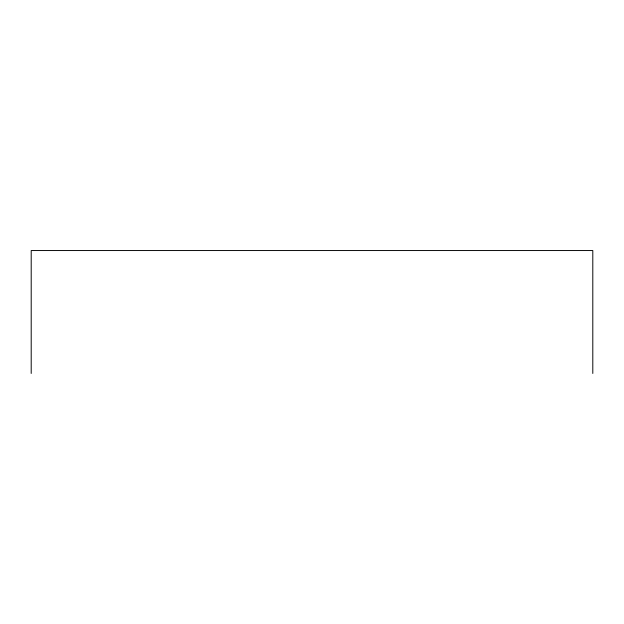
<?xml version="1.0" encoding="UTF-8"?>
<svg xmlns="http://www.w3.org/2000/svg" width="624" height="624" viewBox="0 0 624 624"><rect width="100%" height="100%" fill="white"/><g stroke="black" fill="none" stroke-linecap="round" stroke-linejoin="round"><path stroke-width="0.94" d="M592.8 373.456L592.8 250.544L31.2 250.544L31.2 373.456"/></g></svg>
